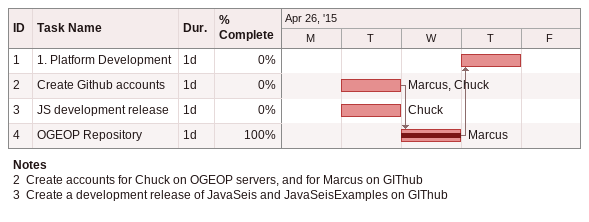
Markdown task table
| ID | Task | Duration | Start | Finish | Predecessors | Resources | % complete |
|---|---|---|---|---|---|---|---|
| 1 | 1. Platform Development | 1d | 2015-04-30 | 2015-04-30 | 4 |  | 0 |
| 2 | Create Github accounts | 1d | 2015-04-28 | 2015-04-28 |  | Marcus, Chuck | 0 |
| 3 | JS development release | 1d | 2015-04-28 | 2015-04-28 |  | Chuck | 0 |
| 4 | OGEOP Repository | 1d | 2015-04-29 | 2015-04-29 | 2 | Marcus | 100 |

Notes
- 2: Create accounts for Chuck on OGEOP servers, and for Marcus on GIThub
- 3: Create a development release of JavaSeis and JavaSeisExamples on GIThub
